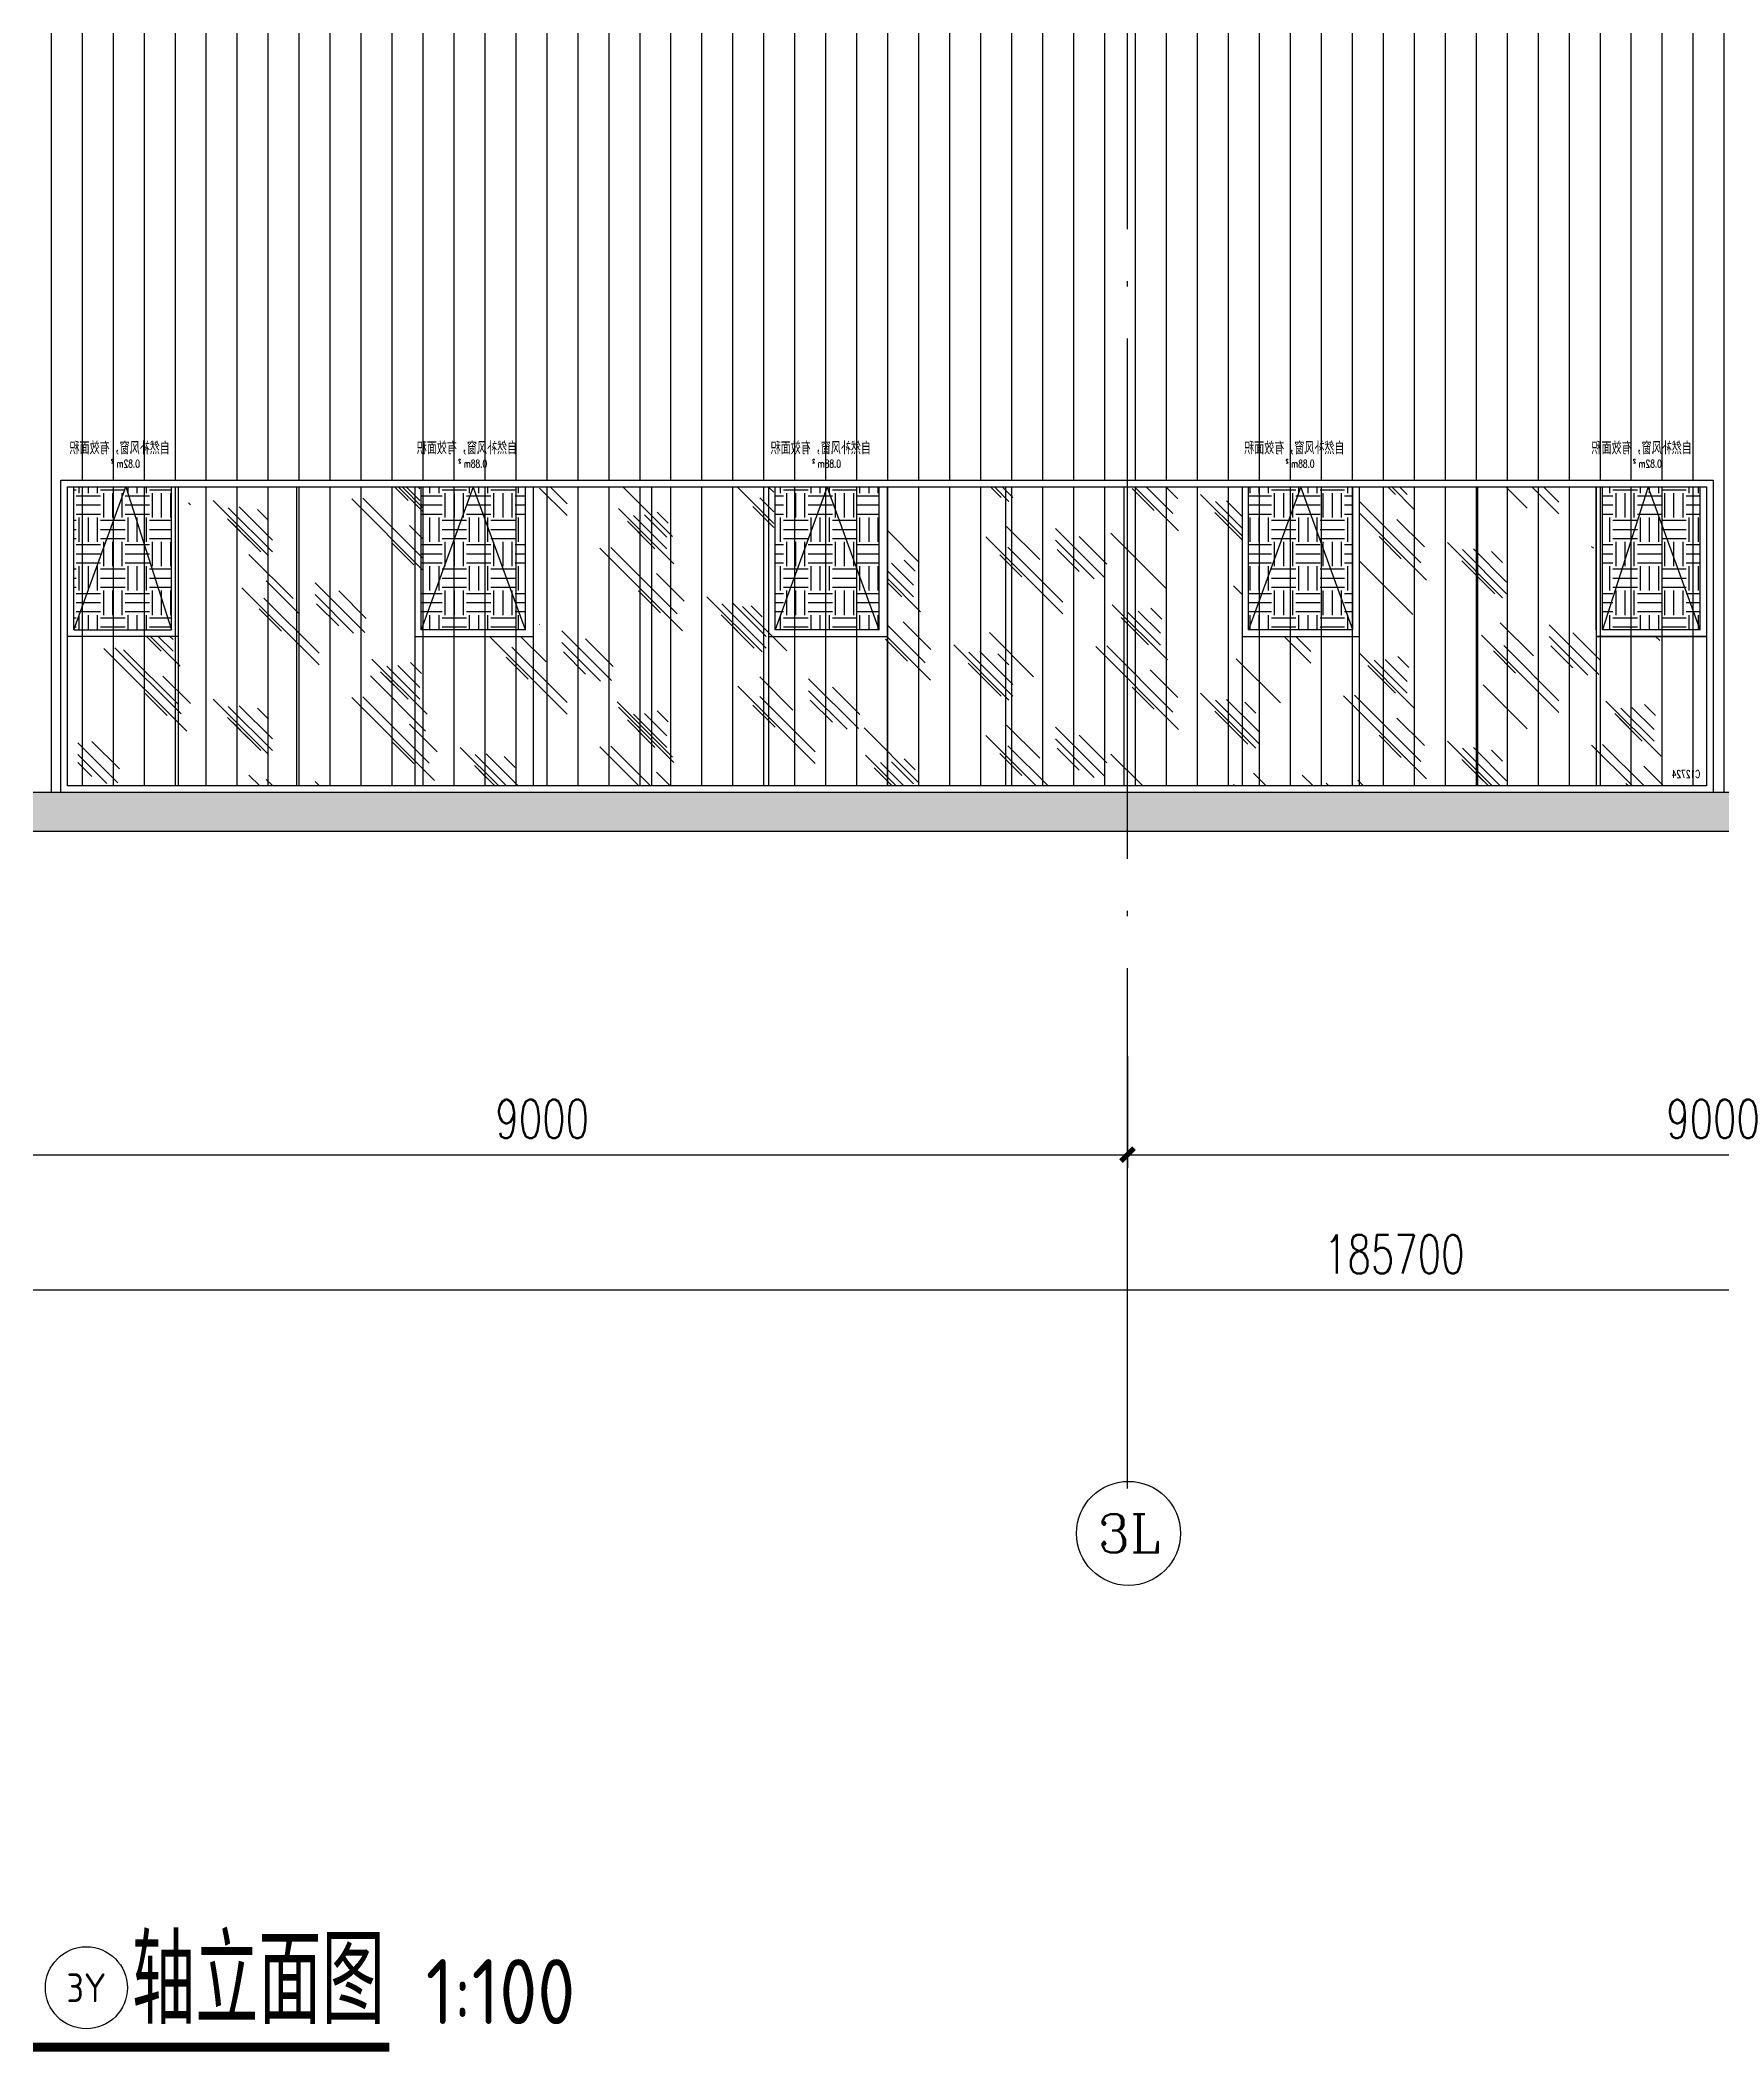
# Model space of a CAD drawing. Extents: x -4210259 to 293730, y -7499 to 868879.
# Drawn here: x 65160 to 78086, y 507556 to 523021 of the extents above; entities that cross this region are included whole.
import ezdxf
from ezdxf.enums import TextEntityAlignment as Align

# ---------------------------------------------------------------- set-up
doc = ezdxf.new("R2010")
doc.units = 0
doc.header["$LTSCALE"] = 1000
doc.header["$MEASUREMENT"] = 0
doc.linetypes.add('__DASH', pattern=[0.35, 0.25, -0.1])
doc.linetypes.add('DOTE', pattern=[2.42, 2, -0.2, 0.02, -0.2])
doc.layers.get('Defpoints').update_dxf_attribs({"color": 210})
for name, color, linetype in [('A-AXIS-D', 1, 'Continuous'), ('A-AXIS-DOTE', 14, 'DOTE'), ('A-HATCH-2', 251, 'Continuous'), ('A-LIN-V', 9, 'Continuous'), ('A-WINDOW', 140, 'Continuous'), ('A-门窗表显示尺寸', 160, 'Continuous'), ('AS-WALL', 40, 'Continuous'), ('DIM_SYMB', 3, 'Continuous'), ('PUB_TEXT', 7, 'Continuous'), ('SPACE', 7, 'Continuous'), ('SPACE_HATCH', 8, 'Continuous')]:
    doc.layers.add(name, color=color, linetype=linetype)
doc.layers.add('A-WALL-HATCH', color=8, linetype='Continuous', lineweight=13)
doc.styles.add('_TCH_AXIS', font='COMPLEX', dxfattribs={"bigfont": 'GBCBIG'})
doc.styles.add('_TCH_DIM_T3', font='SIMPLEX', dxfattribs={"width": 0.705882, "bigfont": 'GBCBIG'})
doc.styles.add('_TCH_SPACE', font='SIMPLEX', dxfattribs={"height": 5, "bigfont": 'GBCBIG'})
doc.styles.add('A-DIM_T3', font='SIMPLEX', dxfattribs={"width": 0.705882, "bigfont": 'GBCBIG'})
doc.styles.add('A-STANDARD', font='SIMPLEX', dxfattribs={"bigfont": 'GBCBIG'})
doc.styles.get("Standard").update_dxf_attribs({"font": 'gbenor.shx', "bigfont": 'gbcbig.shx'})
doc.dimstyles.new('_TCH_ARCH&&100', dxfattribs={"dimtxt": 297.5, "dimasz": 100, "dimexe": 100, "dimexo": 100, "dimgap": 126.25, "dimtad": 1, "dimdec": 0, "dimzin": 0, "dimdsep": 46, "dimtxsty": '_TCH_DIM_T3', "dimblk": 'ARCHTICK', "dimcen": 0.09, "dimclrt": 7, "dimazin": 2, "dimtfac": 1, "dimtdec": 0, "dimtix": 1, "dimtmove": 2, "dimatfit": 3, "dimfxl": 0, "dimtolj": 1, "dimtzin": 0, "dimarcsym": 0})
doc.dimstyles.new('A-DIM&&20', dxfattribs={"dimtxt": 59.5, "dimasz": 20, "dimexe": 20, "dimexo": 20, "dimgap": 25.25, "dimtad": 1, "dimdec": 0, "dimzin": 0, "dimdsep": 46, "dimtxsty": 'A-DIM_T3', "dimblk": 'ARCHTICK', "dimcen": 0.09, "dimclrt": 7, "dimazin": 2, "dimtfac": 1, "dimtdec": 0, "dimtix": 1, "dimtmove": 2, "dimatfit": 3, "dimfxl": 0, "dimtolj": 1, "dimtzin": 0, "dimarcsym": 0})
pattern_1 = [(0, (0, 0), (187.5, 187.5), [187.5, -187.5]), (0, (0, 70.31), (187.5, 187.5), [187.5, -187.5]), (0, (0, 140.62), (187.5, 187.5), [187.5, -187.5]), (90, (23.44, 164.06), (-187.5, 187.5), [187.5, -187.5]), (90, (93.75, 164.06), (-187.5, 187.5), [187.5, -187.5]), (90, (164.06, 164.06), (-187.5, 187.5), [187.5, -187.5])]

# ---------------------------------------------------------------- blocks, each defined once
blk = doc.blocks.new('_ArchTick')
at = {"color": 0, "linetype": 'ByBlock', "const_width": 0.4}
blk.add_lwpolyline([(-0.5, -0.5), (0.5, 0.5)], dxfattribs=at)
blk = doc.blocks.new('*D1354')
at = {"layer": 'A-门窗表显示尺寸', "color": 0, "lineweight": -2}
for p, q in [((90329, 519637), (90597, 519637)), ((90577, 517237), (90577, 519637)), ((90329, 517237), (90597, 517237))]:
    blk.add_line(p, q, dxfattribs=at)
at = {"layer": 'Defpoints', "color": 0}
for p in [(90309, 519637), (90577, 519637), (90309, 517237)]:
    blk.add_point(p, dxfattribs=at)
at = {"layer": 'A-门窗表显示尺寸', "color": 0, "lineweight": -2, "xscale": 20, "yscale": 20, "zscale": 20}
for p, rotation in [((90577, 519637), 90), ((90577, 517237), 270)]:
    blk.add_blockref('_ArchTick', p, dxfattribs=dict(at, rotation=rotation))
at = {"layer": 'A-门窗表显示尺寸', "color": 7, "insert": (90522, 518437), "char_height": 59.5, "attachment_point": 5, "rotation": 90, "style": 'A-DIM_T3'}
blk.add_mtext('\\A1;2400', dxfattribs=at)
blk = doc.blocks.new('*D1355')
at = {"layer": 'A-门窗表显示尺寸', "color": 0, "lineweight": -2}
for p, q in [((89099, 519132), (89099, 519400)), ((89099, 519380), (101799, 519380)), ((101799, 519132), (101799, 519400))]:
    blk.add_line(p, q, dxfattribs=at)
at = {"layer": 'Defpoints', "color": 0}
for p in [(101799, 519380), (89099, 519112), (101799, 519112)]:
    blk.add_point(p, dxfattribs=at)
at = {"layer": 'A-门窗表显示尺寸', "color": 0, "lineweight": -2, "xscale": 20, "yscale": 20, "zscale": 20, "rotation": 180}
blk.add_blockref('_ArchTick', (89099, 519380), dxfattribs=at)
at = {"layer": 'A-门窗表显示尺寸', "color": 0, "lineweight": -2, "xscale": 20, "yscale": 20, "zscale": 20}
blk.add_blockref('_ArchTick', (101799, 519380), dxfattribs=at)
at = {"layer": 'A-门窗表显示尺寸', "color": 7, "insert": (95449, 519435), "char_height": 59.5, "attachment_point": 5, "style": 'A-DIM_T3'}
blk.add_mtext('\\A1;12700', dxfattribs=at)
blk = doc.blocks.new('*D1356')
at = {"layer": 'A-门窗表显示尺寸', "color": 0, "lineweight": -2}
for p, q in [((89099, 518872), (89099, 519140)), ((89999, 518872), (89999, 519140)), ((89099, 519120), (89999, 519120))]:
    blk.add_line(p, q, dxfattribs=at)
at = {"layer": 'Defpoints', "color": 0}
for p in [(89999, 519120), (89099, 518852), (89999, 518852)]:
    blk.add_point(p, dxfattribs=at)
at = {"layer": 'A-门窗表显示尺寸', "color": 0, "lineweight": -2, "xscale": 20, "yscale": 20, "zscale": 20, "rotation": 180}
blk.add_blockref('_ArchTick', (89099, 519120), dxfattribs=at)
at = {"layer": 'A-门窗表显示尺寸', "color": 0, "lineweight": -2, "xscale": 20, "yscale": 20, "zscale": 20}
blk.add_blockref('_ArchTick', (89999, 519120), dxfattribs=at)
at = {"layer": 'A-门窗表显示尺寸', "color": 7, "insert": (89549, 519175), "char_height": 59.5, "attachment_point": 5, "style": 'A-DIM_T3'}
blk.add_mtext('\\A1;900', dxfattribs=at)
blk = doc.blocks.new('*D1357')
at = {"layer": 'A-门窗表显示尺寸', "color": 0, "lineweight": -2}
for p, q in [((89999, 518872), (89999, 519140)), ((90909, 518872), (90909, 519140)), ((89999, 519120), (90909, 519120))]:
    blk.add_line(p, q, dxfattribs=at)
at = {"layer": 'Defpoints', "color": 0}
for p in [(90909, 519120), (89999, 518852), (90909, 518852)]:
    blk.add_point(p, dxfattribs=at)
at = {"layer": 'A-门窗表显示尺寸', "color": 0, "lineweight": -2, "xscale": 20, "yscale": 20, "zscale": 20, "rotation": 180}
blk.add_blockref('_ArchTick', (89999, 519120), dxfattribs=at)
at = {"layer": 'A-门窗表显示尺寸', "color": 0, "lineweight": -2, "xscale": 20, "yscale": 20, "zscale": 20}
blk.add_blockref('_ArchTick', (90909, 519120), dxfattribs=at)
at = {"layer": 'A-门窗表显示尺寸', "color": 7, "insert": (90454, 519175), "char_height": 59.5, "attachment_point": 5, "style": 'A-DIM_T3'}
blk.add_mtext('\\A1;910', dxfattribs=at)
blk = doc.blocks.new('*D1358')
at = {"layer": 'A-门窗表显示尺寸', "color": 0, "lineweight": -2}
for p, q in [((90909, 518872), (90909, 519140)), ((91819, 518872), (91819, 519140)), ((90909, 519120), (91819, 519120))]:
    blk.add_line(p, q, dxfattribs=at)
at = {"layer": 'Defpoints', "color": 0}
for p in [(91819, 519120), (90909, 518852), (91819, 518852)]:
    blk.add_point(p, dxfattribs=at)
at = {"layer": 'A-门窗表显示尺寸', "color": 0, "lineweight": -2, "xscale": 20, "yscale": 20, "zscale": 20, "rotation": 180}
blk.add_blockref('_ArchTick', (90909, 519120), dxfattribs=at)
at = {"layer": 'A-门窗表显示尺寸', "color": 0, "lineweight": -2, "xscale": 20, "yscale": 20, "zscale": 20}
blk.add_blockref('_ArchTick', (91819, 519120), dxfattribs=at)
at = {"layer": 'A-门窗表显示尺寸', "color": 7, "insert": (91364, 519175), "char_height": 59.5, "attachment_point": 5, "style": 'A-DIM_T3'}
blk.add_mtext('\\A1;910', dxfattribs=at)
blk = doc.blocks.new('*D1359')
at = {"layer": 'A-门窗表显示尺寸', "color": 0, "lineweight": -2}
for p, q in [((91819, 518872), (91819, 519140)), ((92719, 518872), (92719, 519140)), ((91819, 519120), (92719, 519120))]:
    blk.add_line(p, q, dxfattribs=at)
at = {"layer": 'Defpoints', "color": 0}
for p in [(92719, 519120), (91819, 518852), (92719, 518852)]:
    blk.add_point(p, dxfattribs=at)
at = {"layer": 'A-门窗表显示尺寸', "color": 0, "lineweight": -2, "xscale": 20, "yscale": 20, "zscale": 20, "rotation": 180}
blk.add_blockref('_ArchTick', (91819, 519120), dxfattribs=at)
at = {"layer": 'A-门窗表显示尺寸', "color": 0, "lineweight": -2, "xscale": 20, "yscale": 20, "zscale": 20}
blk.add_blockref('_ArchTick', (92719, 519120), dxfattribs=at)
at = {"layer": 'A-门窗表显示尺寸', "color": 7, "insert": (92269, 519175), "char_height": 59.5, "attachment_point": 5, "style": 'A-DIM_T3'}
blk.add_mtext('\\A1;900', dxfattribs=at)
blk = doc.blocks.new('*D1360')
at = {"layer": 'A-门窗表显示尺寸', "color": 0, "lineweight": -2}
for p, q in [((92719, 518872), (92719, 519140)), ((93629, 518872), (93629, 519140)), ((92719, 519120), (93629, 519120))]:
    blk.add_line(p, q, dxfattribs=at)
at = {"layer": 'Defpoints', "color": 0}
for p in [(93629, 519120), (92719, 518852), (93629, 518852)]:
    blk.add_point(p, dxfattribs=at)
at = {"layer": 'A-门窗表显示尺寸', "color": 0, "lineweight": -2, "xscale": 20, "yscale": 20, "zscale": 20, "rotation": 180}
blk.add_blockref('_ArchTick', (92719, 519120), dxfattribs=at)
at = {"layer": 'A-门窗表显示尺寸', "color": 0, "lineweight": -2, "xscale": 20, "yscale": 20, "zscale": 20}
blk.add_blockref('_ArchTick', (93629, 519120), dxfattribs=at)
at = {"layer": 'A-门窗表显示尺寸', "color": 7, "insert": (93174, 519175), "char_height": 59.5, "attachment_point": 5, "style": 'A-DIM_T3'}
blk.add_mtext('\\A1;910', dxfattribs=at)
blk = doc.blocks.new('*D1361')
at = {"layer": 'A-门窗表显示尺寸', "color": 0, "lineweight": -2}
for p, q in [((93629, 518872), (93629, 519140)), ((94539, 518872), (94539, 519140)), ((93629, 519120), (94539, 519120))]:
    blk.add_line(p, q, dxfattribs=at)
at = {"layer": 'Defpoints', "color": 0}
for p in [(94539, 519120), (93629, 518852), (94539, 518852)]:
    blk.add_point(p, dxfattribs=at)
at = {"layer": 'A-门窗表显示尺寸', "color": 0, "lineweight": -2, "xscale": 20, "yscale": 20, "zscale": 20, "rotation": 180}
blk.add_blockref('_ArchTick', (93629, 519120), dxfattribs=at)
at = {"layer": 'A-门窗表显示尺寸', "color": 0, "lineweight": -2, "xscale": 20, "yscale": 20, "zscale": 20}
blk.add_blockref('_ArchTick', (94539, 519120), dxfattribs=at)
at = {"layer": 'A-门窗表显示尺寸', "color": 7, "insert": (94084, 519175), "char_height": 59.5, "attachment_point": 5, "style": 'A-DIM_T3'}
blk.add_mtext('\\A1;910', dxfattribs=at)
blk = doc.blocks.new('*D1362')
at = {"layer": 'A-门窗表显示尺寸', "color": 0, "lineweight": -2}
for p, q in [((94539, 518872), (94539, 519140)), ((95449, 518872), (95449, 519140)), ((94539, 519120), (95449, 519120))]:
    blk.add_line(p, q, dxfattribs=at)
at = {"layer": 'Defpoints', "color": 0}
for p in [(95449, 519120), (94539, 518852), (95449, 518852)]:
    blk.add_point(p, dxfattribs=at)
at = {"layer": 'A-门窗表显示尺寸', "color": 0, "lineweight": -2, "xscale": 20, "yscale": 20, "zscale": 20, "rotation": 180}
blk.add_blockref('_ArchTick', (94539, 519120), dxfattribs=at)
at = {"layer": 'A-门窗表显示尺寸', "color": 0, "lineweight": -2, "xscale": 20, "yscale": 20, "zscale": 20}
blk.add_blockref('_ArchTick', (95449, 519120), dxfattribs=at)
at = {"layer": 'A-门窗表显示尺寸', "color": 7, "insert": (94994, 519175), "char_height": 59.5, "attachment_point": 5, "style": 'A-DIM_T3'}
blk.add_mtext('\\A1;910', dxfattribs=at)
blk = doc.blocks.new('*D1363')
at = {"layer": 'A-门窗表显示尺寸', "color": 0, "lineweight": -2}
for p, q in [((95449, 518872), (95449, 519140)), ((96359, 518872), (96359, 519140)), ((95449, 519120), (96359, 519120))]:
    blk.add_line(p, q, dxfattribs=at)
at = {"layer": 'Defpoints', "color": 0}
for p in [(96359, 519120), (95449, 518852), (96359, 518852)]:
    blk.add_point(p, dxfattribs=at)
at = {"layer": 'A-门窗表显示尺寸', "color": 0, "lineweight": -2, "xscale": 20, "yscale": 20, "zscale": 20, "rotation": 180}
blk.add_blockref('_ArchTick', (95449, 519120), dxfattribs=at)
at = {"layer": 'A-门窗表显示尺寸', "color": 0, "lineweight": -2, "xscale": 20, "yscale": 20, "zscale": 20}
blk.add_blockref('_ArchTick', (96359, 519120), dxfattribs=at)
at = {"layer": 'A-门窗表显示尺寸', "color": 7, "insert": (95904, 519175), "char_height": 59.5, "attachment_point": 5, "style": 'A-DIM_T3'}
blk.add_mtext('\\A1;910', dxfattribs=at)
blk = doc.blocks.new('*D1364')
at = {"layer": 'A-门窗表显示尺寸', "color": 0, "lineweight": -2}
for p, q in [((96359, 518872), (96359, 519140)), ((97259, 518872), (97259, 519140)), ((96359, 519120), (97259, 519120))]:
    blk.add_line(p, q, dxfattribs=at)
at = {"layer": 'Defpoints', "color": 0}
for p in [(97259, 519120), (96359, 518852), (97259, 518852)]:
    blk.add_point(p, dxfattribs=at)
at = {"layer": 'A-门窗表显示尺寸', "color": 0, "lineweight": -2, "xscale": 20, "yscale": 20, "zscale": 20, "rotation": 180}
blk.add_blockref('_ArchTick', (96359, 519120), dxfattribs=at)
at = {"layer": 'A-门窗表显示尺寸', "color": 0, "lineweight": -2, "xscale": 20, "yscale": 20, "zscale": 20}
blk.add_blockref('_ArchTick', (97259, 519120), dxfattribs=at)
at = {"layer": 'A-门窗表显示尺寸', "color": 7, "insert": (96809, 519175), "char_height": 59.5, "attachment_point": 5, "style": 'A-DIM_T3'}
blk.add_mtext('\\A1;900', dxfattribs=at)
blk = doc.blocks.new('*D1365')
at = {"layer": 'A-门窗表显示尺寸', "color": 0, "lineweight": -2}
for p, q in [((97259, 518872), (97259, 519140)), ((98169, 518872), (98169, 519140)), ((97259, 519120), (98169, 519120))]:
    blk.add_line(p, q, dxfattribs=at)
at = {"layer": 'Defpoints', "color": 0}
for p in [(98169, 519120), (97259, 518852), (98169, 518852)]:
    blk.add_point(p, dxfattribs=at)
at = {"layer": 'A-门窗表显示尺寸', "color": 0, "lineweight": -2, "xscale": 20, "yscale": 20, "zscale": 20, "rotation": 180}
blk.add_blockref('_ArchTick', (97259, 519120), dxfattribs=at)
at = {"layer": 'A-门窗表显示尺寸', "color": 0, "lineweight": -2, "xscale": 20, "yscale": 20, "zscale": 20}
blk.add_blockref('_ArchTick', (98169, 519120), dxfattribs=at)
at = {"layer": 'A-门窗表显示尺寸', "color": 7, "insert": (97714, 519175), "char_height": 59.5, "attachment_point": 5, "style": 'A-DIM_T3'}
blk.add_mtext('\\A1;910', dxfattribs=at)
blk = doc.blocks.new('*D1366')
at = {"layer": 'A-门窗表显示尺寸', "color": 0, "lineweight": -2}
for p, q in [((98169, 518872), (98169, 519140)), ((99079, 518872), (99079, 519140)), ((98169, 519120), (99079, 519120))]:
    blk.add_line(p, q, dxfattribs=at)
at = {"layer": 'Defpoints', "color": 0}
for p in [(99079, 519120), (98169, 518852), (99079, 518852)]:
    blk.add_point(p, dxfattribs=at)
at = {"layer": 'A-门窗表显示尺寸', "color": 0, "lineweight": -2, "xscale": 20, "yscale": 20, "zscale": 20, "rotation": 180}
blk.add_blockref('_ArchTick', (98169, 519120), dxfattribs=at)
at = {"layer": 'A-门窗表显示尺寸', "color": 0, "lineweight": -2, "xscale": 20, "yscale": 20, "zscale": 20}
blk.add_blockref('_ArchTick', (99079, 519120), dxfattribs=at)
at = {"layer": 'A-门窗表显示尺寸', "color": 7, "insert": (98624, 519175), "char_height": 59.5, "attachment_point": 5, "style": 'A-DIM_T3'}
blk.add_mtext('\\A1;910', dxfattribs=at)
blk = doc.blocks.new('*D1367')
at = {"layer": 'A-门窗表显示尺寸', "color": 0, "lineweight": -2}
for p, q in [((99079, 518872), (99079, 519140)), ((99989, 518872), (99989, 519140)), ((99079, 519120), (99989, 519120))]:
    blk.add_line(p, q, dxfattribs=at)
at = {"layer": 'Defpoints', "color": 0}
for p in [(99989, 519120), (99079, 518852), (99989, 518852)]:
    blk.add_point(p, dxfattribs=at)
at = {"layer": 'A-门窗表显示尺寸', "color": 0, "lineweight": -2, "xscale": 20, "yscale": 20, "zscale": 20, "rotation": 180}
blk.add_blockref('_ArchTick', (99079, 519120), dxfattribs=at)
at = {"layer": 'A-门窗表显示尺寸', "color": 0, "lineweight": -2, "xscale": 20, "yscale": 20, "zscale": 20}
blk.add_blockref('_ArchTick', (99989, 519120), dxfattribs=at)
at = {"layer": 'A-门窗表显示尺寸', "color": 7, "insert": (99534, 519175), "char_height": 59.5, "attachment_point": 5, "style": 'A-DIM_T3'}
blk.add_mtext('\\A1;910', dxfattribs=at)
blk = doc.blocks.new('*D1368')
at = {"layer": 'A-门窗表显示尺寸', "color": 0, "lineweight": -2}
for p, q in [((99989, 518872), (99989, 519140)), ((100899, 518872), (100899, 519140)), ((99989, 519120), (100899, 519120))]:
    blk.add_line(p, q, dxfattribs=at)
at = {"layer": 'Defpoints', "color": 0}
for p in [(100899, 519120), (99989, 518852), (100899, 518852)]:
    blk.add_point(p, dxfattribs=at)
at = {"layer": 'A-门窗表显示尺寸', "color": 0, "lineweight": -2, "xscale": 20, "yscale": 20, "zscale": 20, "rotation": 180}
blk.add_blockref('_ArchTick', (99989, 519120), dxfattribs=at)
at = {"layer": 'A-门窗表显示尺寸', "color": 0, "lineweight": -2, "xscale": 20, "yscale": 20, "zscale": 20}
blk.add_blockref('_ArchTick', (100899, 519120), dxfattribs=at)
at = {"layer": 'A-门窗表显示尺寸', "color": 7, "insert": (100444, 519175), "char_height": 59.5, "attachment_point": 5, "style": 'A-DIM_T3'}
blk.add_mtext('\\A1;910', dxfattribs=at)
blk = doc.blocks.new('*D1369')
at = {"layer": 'A-门窗表显示尺寸', "color": 0, "lineweight": -2}
for p, q in [((100899, 518872), (100899, 519140)), ((101799, 518872), (101799, 519140)), ((100899, 519120), (101799, 519120))]:
    blk.add_line(p, q, dxfattribs=at)
at = {"layer": 'Defpoints', "color": 0}
for p in [(101799, 519120), (100899, 518852), (101799, 518852)]:
    blk.add_point(p, dxfattribs=at)
at = {"layer": 'A-门窗表显示尺寸', "color": 0, "lineweight": -2, "xscale": 20, "yscale": 20, "zscale": 20, "rotation": 180}
blk.add_blockref('_ArchTick', (100899, 519120), dxfattribs=at)
at = {"layer": 'A-门窗表显示尺寸', "color": 0, "lineweight": -2, "xscale": 20, "yscale": 20, "zscale": 20}
blk.add_blockref('_ArchTick', (101799, 519120), dxfattribs=at)
at = {"layer": 'A-门窗表显示尺寸', "color": 7, "insert": (101349, 519175), "char_height": 59.5, "attachment_point": 5, "style": 'A-DIM_T3'}
blk.add_mtext('\\A1;900', dxfattribs=at)
blk = doc.blocks.new('*D1370')
at = {"layer": 'A-门窗表显示尺寸', "color": 0, "lineweight": -2}
for p, q in [((90049, 518437), (90317, 518437)), ((90297, 517237), (90297, 518437)), ((90049, 517237), (90317, 517237))]:
    blk.add_line(p, q, dxfattribs=at)
at = {"layer": 'Defpoints', "color": 0}
for p in [(90029, 518437), (90297, 518437), (90029, 517237)]:
    blk.add_point(p, dxfattribs=at)
at = {"layer": 'A-门窗表显示尺寸', "color": 0, "lineweight": -2, "xscale": 20, "yscale": 20, "zscale": 20}
for p, rotation in [((90297, 518437), 90), ((90297, 517237), 270)]:
    blk.add_blockref('_ArchTick', p, dxfattribs=dict(at, rotation=rotation))
at = {"layer": 'A-门窗表显示尺寸', "color": 7, "insert": (90242, 517837), "char_height": 59.5, "attachment_point": 5, "rotation": 90, "style": 'A-DIM_T3'}
blk.add_mtext('\\A1;1200', dxfattribs=at)
blk = doc.blocks.new('*D1371')
at = {"layer": 'A-门窗表显示尺寸', "color": 0, "lineweight": -2}
for p, q in [((90049, 519637), (90317, 519637)), ((90297, 518437), (90297, 519637)), ((90049, 518437), (90317, 518437))]:
    blk.add_line(p, q, dxfattribs=at)
at = {"layer": 'Defpoints', "color": 0}
for p in [(90029, 519637), (90297, 519637), (90029, 518437)]:
    blk.add_point(p, dxfattribs=at)
at = {"layer": 'A-门窗表显示尺寸', "color": 0, "lineweight": -2, "xscale": 20, "yscale": 20, "zscale": 20}
for p, rotation in [((90297, 519637), 90), ((90297, 518437), 270)]:
    blk.add_blockref('_ArchTick', p, dxfattribs=dict(at, rotation=rotation))
at = {"layer": 'A-门窗表显示尺寸', "color": 7, "insert": (90242, 519037), "char_height": 59.5, "attachment_point": 5, "rotation": 90, "style": 'A-DIM_T3'}
blk.add_mtext('\\A1;1200', dxfattribs=at)
blk = doc.blocks.new('*D725')
at = {"layer": 'A-AXIS-D', "color": 0, "lineweight": -2}
for p, q in [((-17281, 515211), (-17281, 513313)), ((168419, 515211), (168419, 513313)), ((-17281, 513413), (168419, 513413))]:
    blk.add_line(p, q, dxfattribs=at)
at = {"layer": 'Defpoints', "color": 0}
for p in [(-17281, 515311), (168419, 515311), (168419, 513413)]:
    blk.add_point(p, dxfattribs=at)
at = {"layer": 'A-AXIS-D', "color": 0, "lineweight": -2, "xscale": 100, "yscale": 100, "zscale": 100, "rotation": 180}
blk.add_blockref('_ArchTick', (-17281, 513413), dxfattribs=at)
at = {"layer": 'A-AXIS-D', "color": 0, "lineweight": -2, "xscale": 100, "yscale": 100, "zscale": 100}
blk.add_blockref('_ArchTick', (168419, 513413), dxfattribs=at)
at = {"layer": 'A-AXIS-D', "color": 7, "insert": (75569, 513688), "char_height": 297.5, "attachment_point": 5, "style": '_TCH_DIM_T3'}
blk.add_mtext('\\A1;185700', dxfattribs=at)
blk = doc.blocks.new('*D736')
at = {"layer": 'A-AXIS-D', "color": 0, "lineweight": -2}
for p, q in [((73519, 515211), (73519, 514353)), ((82519, 515211), (82519, 514353)), ((73519, 514453), (82519, 514453))]:
    blk.add_line(p, q, dxfattribs=at)
at = {"layer": 'Defpoints', "color": 0}
for p in [(73519, 515311), (82519, 515311), (82519, 514453)]:
    blk.add_point(p, dxfattribs=at)
at = {"layer": 'A-AXIS-D', "color": 0, "lineweight": -2, "xscale": 100, "yscale": 100, "zscale": 100, "rotation": 180}
blk.add_blockref('_ArchTick', (73519, 514453), dxfattribs=at)
at = {"layer": 'A-AXIS-D', "color": 0, "lineweight": -2, "xscale": 100, "yscale": 100, "zscale": 100}
blk.add_blockref('_ArchTick', (82519, 514453), dxfattribs=at)
at = {"layer": 'A-AXIS-D', "color": 7, "insert": (78019, 514728), "char_height": 297.5, "attachment_point": 5, "style": '_TCH_DIM_T3'}
blk.add_mtext('\\A1;9000', dxfattribs=at)
blk = doc.blocks.new('*D737')
at = {"layer": 'A-AXIS-D', "color": 0, "lineweight": -2}
for p, q in [((64519, 515211), (64519, 514353)), ((73519, 515211), (73519, 514353)), ((64519, 514453), (73519, 514453))]:
    blk.add_line(p, q, dxfattribs=at)
at = {"layer": 'Defpoints', "color": 0}
for p in [(64519, 515311), (73519, 515311), (73519, 514453)]:
    blk.add_point(p, dxfattribs=at)
at = {"layer": 'A-AXIS-D', "color": 0, "lineweight": -2, "xscale": 100, "yscale": 100, "zscale": 100, "rotation": 180}
blk.add_blockref('_ArchTick', (64519, 514453), dxfattribs=at)
at = {"layer": 'A-AXIS-D', "color": 0, "lineweight": -2, "xscale": 100, "yscale": 100, "zscale": 100}
blk.add_blockref('_ArchTick', (73519, 514453), dxfattribs=at)
at = {"layer": 'A-AXIS-D', "color": 7, "insert": (69019, 514728), "char_height": 297.5, "attachment_point": 5, "style": '_TCH_DIM_T3'}
blk.add_mtext('\\A1;9000', dxfattribs=at)
blk = doc.blocks.new('rte5')
at = {"layer": 'A-WALL-HATCH'}
h = blk.add_hatch(dxfattribs=at)
h.set_pattern_fill('玻璃2', color=256, scale=100)
h.set_pattern_definition([(45, (1845629.7, 60), (0, 1527.35065), [600, -360, 600, -360, 240, -523.28157]), (45, (1845599.7, 90), (0, 1527.35065), [480, -600, 360, -360, 420, -463.28157]), (45, (1845599.7, 180), (0, 1527.35065), [360, -720, 240, -360, 540, -463.28157]), (45, (1845689.7, 90), (0, 1527.35065), [360, -720, 300, -1303.2815]), (45, (1845779.7, 180), (0, 1527.35065), [180, -900, 120, -1483.2815]), (45, (1845629.7, 330), (0, 1527.35065), [120, -900, 120, -480, 300, -763.28157]), (45, (1846169.7, 240), (0, 1527.35065), [600, -900, 720, -475.2816]), (45, (1846169.7, 150), (0, 1527.35065), [840, -600, 900, -355.2816]), (45, (1846319.7, 270), (0, -1697.0563), [600, -840, 480, -763.2816]), (45, (1846229.7, 450), (0, 1527.35065), [300, -1200, 360, -823.2816]), (45, (1846409.7, 360), (0, 1527.35065), [240, -1200, 240, -1003.2815])])
h.paths.add_polyline_path([(89169.3, 517287.5), (101669.3, 517287.5), (101669.3, 518437.5), (100819.3, 518437.5), (100819.3, 519587.5), (99019.3, 519587.5), (99019.3, 518437.5), (98119.3, 518437.5), (98119.3, 519587.5), (96319.3, 519587.5), (96319.3, 518437.5), (95449.3, 518437.5), (95449.3, 519587.5), (92719.3, 519587.5), (92719.3, 518437.5), (91819.3, 518437.5), (91819.3, 519587.5), (90019.3, 519587.5), (90019.3, 518437.5), (89169.3, 518437.5)])
at = {"layer": 'SPACE_HATCH'}
h = blk.add_hatch(dxfattribs=at)
h.set_pattern_fill('土壤', color=1, scale=50, style=0)
h.set_pattern_definition(pattern_1)
h.paths.add_polyline_path([(89949.3, 518487.5), (89199.3, 518487.5), (89199.3, 519587.5), (89949.3, 519587.5)])
h = blk.add_hatch(dxfattribs=at)
h.set_pattern_fill('土壤', color=1, scale=50, style=0)
h.set_pattern_definition(pattern_1)
h.paths.add_polyline_path([(92669.3, 518487.5), (91869.3, 518487.5), (91869.3, 519587.5), (92669.3, 519587.5)])
h = blk.add_hatch(dxfattribs=at)
h.set_pattern_fill('土壤', color=1, scale=50, style=0)
h.set_pattern_definition(pattern_1)
h.paths.add_polyline_path([(92669.3, 518487.5), (91869.3, 518487.5), (91869.3, 519587.5), (92669.3, 519587.5)])
h = blk.add_hatch(dxfattribs=at)
h.set_pattern_fill('土壤', color=1, scale=50, style=0)
h.set_pattern_definition(pattern_1)
h.paths.add_polyline_path([(96309.3, 518487.5), (95509.3, 518487.5), (95509.3, 519587.5), (96309.3, 519587.5)])
h = blk.add_hatch(dxfattribs=at)
h.set_pattern_fill('土壤', color=1, scale=50, style=0)
h.set_pattern_definition(pattern_1)
h.paths.add_polyline_path([(96309.3, 518487.5), (95509.3, 518487.5), (95509.3, 519587.5), (96309.3, 519587.5)])
h = blk.add_hatch(dxfattribs=at)
h.set_pattern_fill('土壤', color=1, scale=50, style=0)
h.set_pattern_definition(pattern_1)
h.paths.add_polyline_path([(99029.3, 518487.5), (98229.3, 518487.5), (98229.3, 519587.5), (99029.3, 519587.5)])
h = blk.add_hatch(dxfattribs=at)
h.set_pattern_fill('土壤', color=1, scale=50, style=0)
h.set_pattern_definition(pattern_1)
h.paths.add_polyline_path([(99029.3, 518487.5), (98229.3, 518487.5), (98229.3, 519587.5), (99029.3, 519587.5)])
h = blk.add_hatch(dxfattribs=at)
h.set_pattern_fill('土壤', color=1, scale=50, style=0)
h.set_pattern_definition(pattern_1)
h.paths.add_polyline_path([(100949.3, 518487.5), (101699.3, 518487.5), (101699.3, 519587.5), (100949.3, 519587.5)])
at = {"layer": 'A-WINDOW'}
for p, q in [((89199.3, 518487.5), (89199.3, 519587.5)), ((89949.3, 518487.5), (89949.3, 519587.5)), ((89999.3, 519587.5), (89999.3, 517287.5)), ((89999.3, 518487.5), (89999.3, 519587.5)), ((90909.3, 519587.5), (90909.3, 517287.5)), ((91819.3, 519587.5), (91819.3, 517287.5)), ((91869.3, 518487.5), (91869.3, 519587.5)), ((92669.3, 518487.5), (92669.3, 519587.5)), ((92719.3, 519587.5), (92719.3, 517287.5)), ((93629.3, 519587.5), (93629.3, 517287.5)), ((94539.3, 519587.5), (94539.3, 517287.5)), ((95449.3, 519587.5), (95449.3, 517287.5)), ((95509.3, 518487.5), (95509.3, 519587.5)), ((96309.3, 518487.5), (96309.3, 519587.5)), ((96359.3, 519587.5), (96359.3, 517287.5)), ((97259.3, 519587.5), (97259.3, 517287.5)), ((98169.3, 519587.5), (98169.3, 517287.5)), ((98229.3, 518487.5), (98229.3, 519587.5)), ((99029.3, 518487.5), (99029.3, 519587.5)), ((99079.3, 519587.5), (99079.3, 517287.5)), ((99989.3, 519587.5), (99989.3, 517287.5)), ((100899.3, 519587.5), (100899.3, 517287.5)), ((100949.3, 518487.5), (100949.3, 519587.5)), ((101699.3, 518487.5), (101699.3, 519587.5)), ((89149.3, 518437.5), (89999.3, 518437.5)), ((89999.3, 518437.5), (89149.3, 518437.5)), ((89199.3, 518487.5), (89949.3, 518487.5)), ((92719.3, 518437.5), (91819.3, 518437.5)), ((91869.3, 518487.5), (92669.3, 518487.5)), ((96359.3, 518437.5), (95449.3, 518437.5)), ((95509.3, 518487.5), (96309.3, 518487.5)), ((99079.3, 518437.5), (98169.3, 518437.5)), ((98229.3, 518487.5), (99029.3, 518487.5)), ((100899.3, 518437.5), (101749.3, 518437.5)), ((101699.3, 518487.5), (100949.3, 518487.5))]:
    blk.add_line(p, q, dxfattribs=at)
for points in [[(89099.3, 517237.5), (101799.3, 517237.5), (101799.3, 519637.5), (89099.3, 519637.5)], [(89149.3, 517287.5), (101749.3, 517287.5), (101749.3, 519587.5), (89149.3, 519587.5)]]:
    blk.add_lwpolyline(points, close=True, dxfattribs=at)
for points in [[(89199.3, 518487.5), (89599.5, 519587.5), (89949.3, 518487.5)], [(91869.3, 518487.5), (92269.5, 519587.5), (92669.3, 518487.5)], [(95509.3, 518487.5), (95909.5, 519587.5), (96309.3, 518487.5)], [(98229.3, 518487.5), (98629.5, 519587.5), (99029.3, 518487.5)], [(101699.3, 518487.5), (101299.2, 519587.5), (100949.3, 518487.5)]]:
    blk.add_lwpolyline(points, dxfattribs=at)
at = {"layer": 'A-门窗表显示尺寸', "color": 3, "style": 'A-STANDARD', "width": 0.705882}
blk.add_text('C12724', height=59.5, dxfattribs=at).set_placement((89198.9, 517350))
at = {"layer": 'SPACE', "color": 1, "style": '_TCH_SPACE'}
for p in [(89262.5, 519837.5), (91932.5, 519837.5), (91932.5, 519837.5), (95572.5, 519837.5), (95572.5, 519837.5), (98292.5, 519837.5), (98292.5, 519837.5), (100961.7, 519837.5)]:
    blk.add_text('自然补风窗，有效面积', height=96.45, dxfattribs=at).set_placement(p)
at = {"layer": 'SPACE', "color": 1, "style": '_TCH_SPACE', "width": 0.705882}
for s, height, p in [('0.82m', 59.5, (89492.7, 519735.1)), ('2', 29.8, (89692.7, 519770.1)), ('0.88m', 59.5, (92162.7, 519735.1)), ('0.88m', 59.5, (92162.7, 519735.1)), ('2', 29.8, (92362.7, 519770.1)), ('2', 29.8, (92362.7, 519770.1)), ('0.88m', 59.5, (95802.7, 519735.1)), ('0.88m', 59.5, (95802.7, 519735.1)), ('2', 29.8, (96002.7, 519770.1)), ('2', 29.8, (96002.7, 519770.1)), ('0.88m', 59.5, (98522.7, 519735.1)), ('0.88m', 59.5, (98522.7, 519735.1)), ('2', 29.8, (98722.7, 519770.1)), ('2', 29.8, (98722.7, 519770.1)), ('0.82m', 59.5, (101191.9, 519735.1)), ('2', 29.8, (101391.9, 519770.1))]:
    blk.add_text(s, height=height, dxfattribs=at).set_placement(p)
at = {"layer": 'A-门窗表显示尺寸'}
for p1, p2, distance, picture, middle in [((90029.3, 518437.5), (90029.3, 519637.5), -267.5, '*D1371', (90241.8, 519037.5)), ((90309.3, 517237.5), (90309.3, 519637.5), -267.5, '*D1354', (90521.8, 518437.5)), ((89099.3, 519112.3), (101799.3, 519112.3), 267.5, '*D1355', (95449.3, 519434.7)), ((89099.3, 518852.3), (89999.3, 518852.3), 267.5, '*D1356', (89549.3, 519174.7)), ((89999.3, 518852.3), (90909.3, 518852.3), 267.5, '*D1357', (90454.3, 519174.7)), ((90909.3, 518852.3), (91819.3, 518852.3), 267.5, '*D1358', (91364.3, 519174.7)), ((91819.3, 518852.3), (92719.3, 518852.3), 267.5, '*D1359', (92269.3, 519174.7)), ((92719.3, 518852.3), (93629.3, 518852.3), 267.5, '*D1360', (93174.3, 519174.7)), ((93629.3, 518852.3), (94539.3, 518852.3), 267.5, '*D1361', (94084.3, 519174.7)), ((94539.3, 518852.3), (95449.3, 518852.3), 267.5, '*D1362', (94994.3, 519174.7)), ((95449.3, 518852.3), (96359.3, 518852.3), 267.5, '*D1363', (95904.3, 519174.7)), ((96359.3, 518852.3), (97259.3, 518852.3), 267.5, '*D1364', (96809.3, 519174.7)), ((97259.3, 518852.3), (98169.3, 518852.3), 267.5, '*D1365', (97714.3, 519174.7)), ((98169.3, 518852.3), (99079.3, 518852.3), 267.5, '*D1366', (98624.3, 519174.7)), ((99079.3, 518852.3), (99989.3, 518852.3), 267.5, '*D1367', (99534.3, 519174.7)), ((99989.3, 518852.3), (100899.3, 518852.3), 267.5, '*D1368', (100444.3, 519174.7)), ((100899.3, 518852.3), (101799.3, 518852.3), 267.5, '*D1369', (101349.3, 519174.7)), ((90029.3, 517237.5), (90029.3, 518437.5), -267.5, '*D1370', (90241.8, 517837.5))]:
    dim = blk.add_aligned_dim(p1=p1, p2=p2, distance=distance, dimstyle='A-DIM&&20', dxfattribs=at)
    dim.commit()
    dim.dimension.update_dxf_attribs({"geometry": picture, "text_midpoint": middle})

msp = doc.modelspace()

# ---------------------------------------------------------------- hatches: boundary and pattern name
at = {"layer": 'A-HATCH-2'}
h = msp.add_hatch(dxfattribs=at)
h.set_pattern_fill('ANSI31', color=256, scale=150, angle=45)
h.set_pattern_definition([(90, (0, 0), (-238.125, 0), [])])
h.paths.add_polyline_path([(63019.3, 535687.5), (80319.3, 535687.5), (80319.3, 525637.5), (80319.3, 520237.5), (80319.3, 520037.5), (80319.3, 517237.5), (63019.3, 517237.5)])
h.paths.add_polyline_path([(65319.3, 519637.5), (65319.3, 517237.5), (78019.3, 517237.5), (78019.3, 519637.5)])
h.paths.add_polyline_path([(65369.3, 519587.5), (65369.3, 517287.5), (77969.3, 517287.5), (77969.3, 519587.5)], flags=16)
h.paths.add_polyline_path([(65577.2, 518348.6), (65577.2, 518526.3), (65666.4, 518526.3), (65666.4, 518348.6)], flags=0)
h.paths.add_polyline_path([(71774.2, 519380.4), (71564.5, 519380.4), (71564.5, 519469.6), (71774.2, 519469.6)], flags=0)
h.paths.add_polyline_path([(77934.6, 517335.1), (77680.9, 517335.1), (77680.9, 517424.4), (77934.6, 517424.4)], flags=0)
h = msp.add_hatch(dxfattribs=at)
h.set_pattern_fill('ANSI38', color=256, scale=150)
h.set_pattern_definition([(45, (0, 0), (-168.3798, 168.3798), []), (135, (0, 0), (-505.13941, 168.3798), [595.3125, -357.1875])])
h.paths.add_polyline_path([(124476.5, 516937.5), (168419.3, 516937.5), (168419.3, 517237.5), (124476.5, 517237.5)])
h.paths.add_polyline_path([(122590.8, 516937.5), (116519.3, 516937.5), (116519.3, 517237.5), (122590.8, 517237.5)])
h.paths.add_polyline_path([(108769.3, 517237.5), (111519.3, 517237.5), (111519.3, 516937.5), (108769.3, 516937.5)])
h.paths.add_polyline_path([(63019.3, 516937.5), (107369.3, 516937.5), (107369.3, 517237.5), (63019.3, 517237.5)])
h.paths.add_polyline_path([(54769.3, 517237.5), (57018.9, 517237.5), (57018.9, 516937.5), (54769.3, 516937.5)])
h.paths.add_polyline_path([(27819.3, 516937.5), (53369.3, 516937.5), (53369.3, 517237.5), (27819.3, 517237.5)])
h.paths.add_polyline_path([(8519.3, 516937.5), (26319.3, 516937.5), (26319.3, 517237.5), (8519.3, 517237.5)])
h.paths.add_polyline_path([(769.3, 517237.5), (3519.3, 517237.5), (3519.3, 516937.5), (769.3, 516937.5)])
h.paths.add_polyline_path([(-9980.7, 516937.5), (-630.7, 516937.5), (-630.7, 517237.5), (-9980.7, 517237.5)])

# ---------------------------------------------------------------- linework, layer by layer
at = {"layer": 'A-AXIS-D'}
msp.add_circle((73525.6, 511541.7), 400, dxfattribs=at)
at = {"layer": 'A-AXIS-DOTE', "ltscale": 2}
msp.add_line((73519.3, 511887.5), (73519.3, 538485.1), dxfattribs=at)
at = {"layer": 'A-AXIS-DOTE', "linetype": '__DASH', "ltscale": 2}
msp.add_line((176167.5, 517237.5), (-23524.5, 517237.5), dxfattribs=at)
at = {"layer": 'A-LIN-V'}
msp.add_line((168419.3, 517237.5), (-17280.7, 517237.5), dxfattribs=at)
at = {"layer": 'AS-WALL'}
msp.add_line((176167.5, 516937.5), (-23524.5, 516937.5), dxfattribs=at)
at = {"layer": 'DIM_SYMB', "const_width": 70}
msp.add_lwpolyline([(61790.2, 507591.3), (67844.2, 507591.3)], dxfattribs=at)
at = {"layer": 'PUB_TEXT'}
msp.add_circle((65514.9, 508048.6), 315, dxfattribs=at)

# ---------------------------------------------------------------- block references
at = {"layer": 'A-LIN-V', "xscale": -1}
msp.add_blockref('rte5', (167118.7, 0), dxfattribs=at)

# ---------------------------------------------------------------- texts
at = {"layer": 'PUB_TEXT', "style": '_TCH_AXIS'}
msp.add_text('3L', height=294.28, dxfattribs=at).set_placement((73287.4, 511394.6), (73763.8, 511394.6), align=Align.FIT)
at = {"layer": 'PUB_TEXT'}
for s, height, p in [('轴立面图', 675.18, (65864.9, 507768.6)), ('1:100', 500, (68124.2, 507768.6))]:
    msp.add_text(s, height=height, dxfattribs=at).set_placement(p)
at = {"layer": 'PUB_TEXT', "width": 1.035668}
msp.add_text('3Y', height=221.71, dxfattribs=at).set_placement((65361.8, 507937.7), (65668, 507937.7), align=Align.FIT)

# ---------------------------------------------------------------- dimensions: what is measured, and where the dimension line sits
at = {"layer": 'A-AXIS-D'}
for base, p1, p2, picture, middle in [((168419.3, 513413.4), (-17280.7, 515311.4), (168419.3, 515311.4), '*D725', (75569.3, 513688.4)), ((73519.3, 514453.4), (64519.3, 515311.4), (73519.3, 515311.4), '*D737', (69019.3, 514728.4)), ((82519.3, 514453.4), (73519.3, 515311.4), (82519.3, 515311.4), '*D736', (78019.3, 514728.4))]:
    dim = msp.add_linear_dim(base=base, p1=p1, p2=p2, angle=0, dimstyle='_TCH_ARCH&&100', override={"dimgap": 0}, dxfattribs=at)
    dim.commit()
    dim.dimension.update_dxf_attribs({"geometry": picture, "text_midpoint": middle, "dimtype": 129})

doc.saveas('drawing.dxf')
